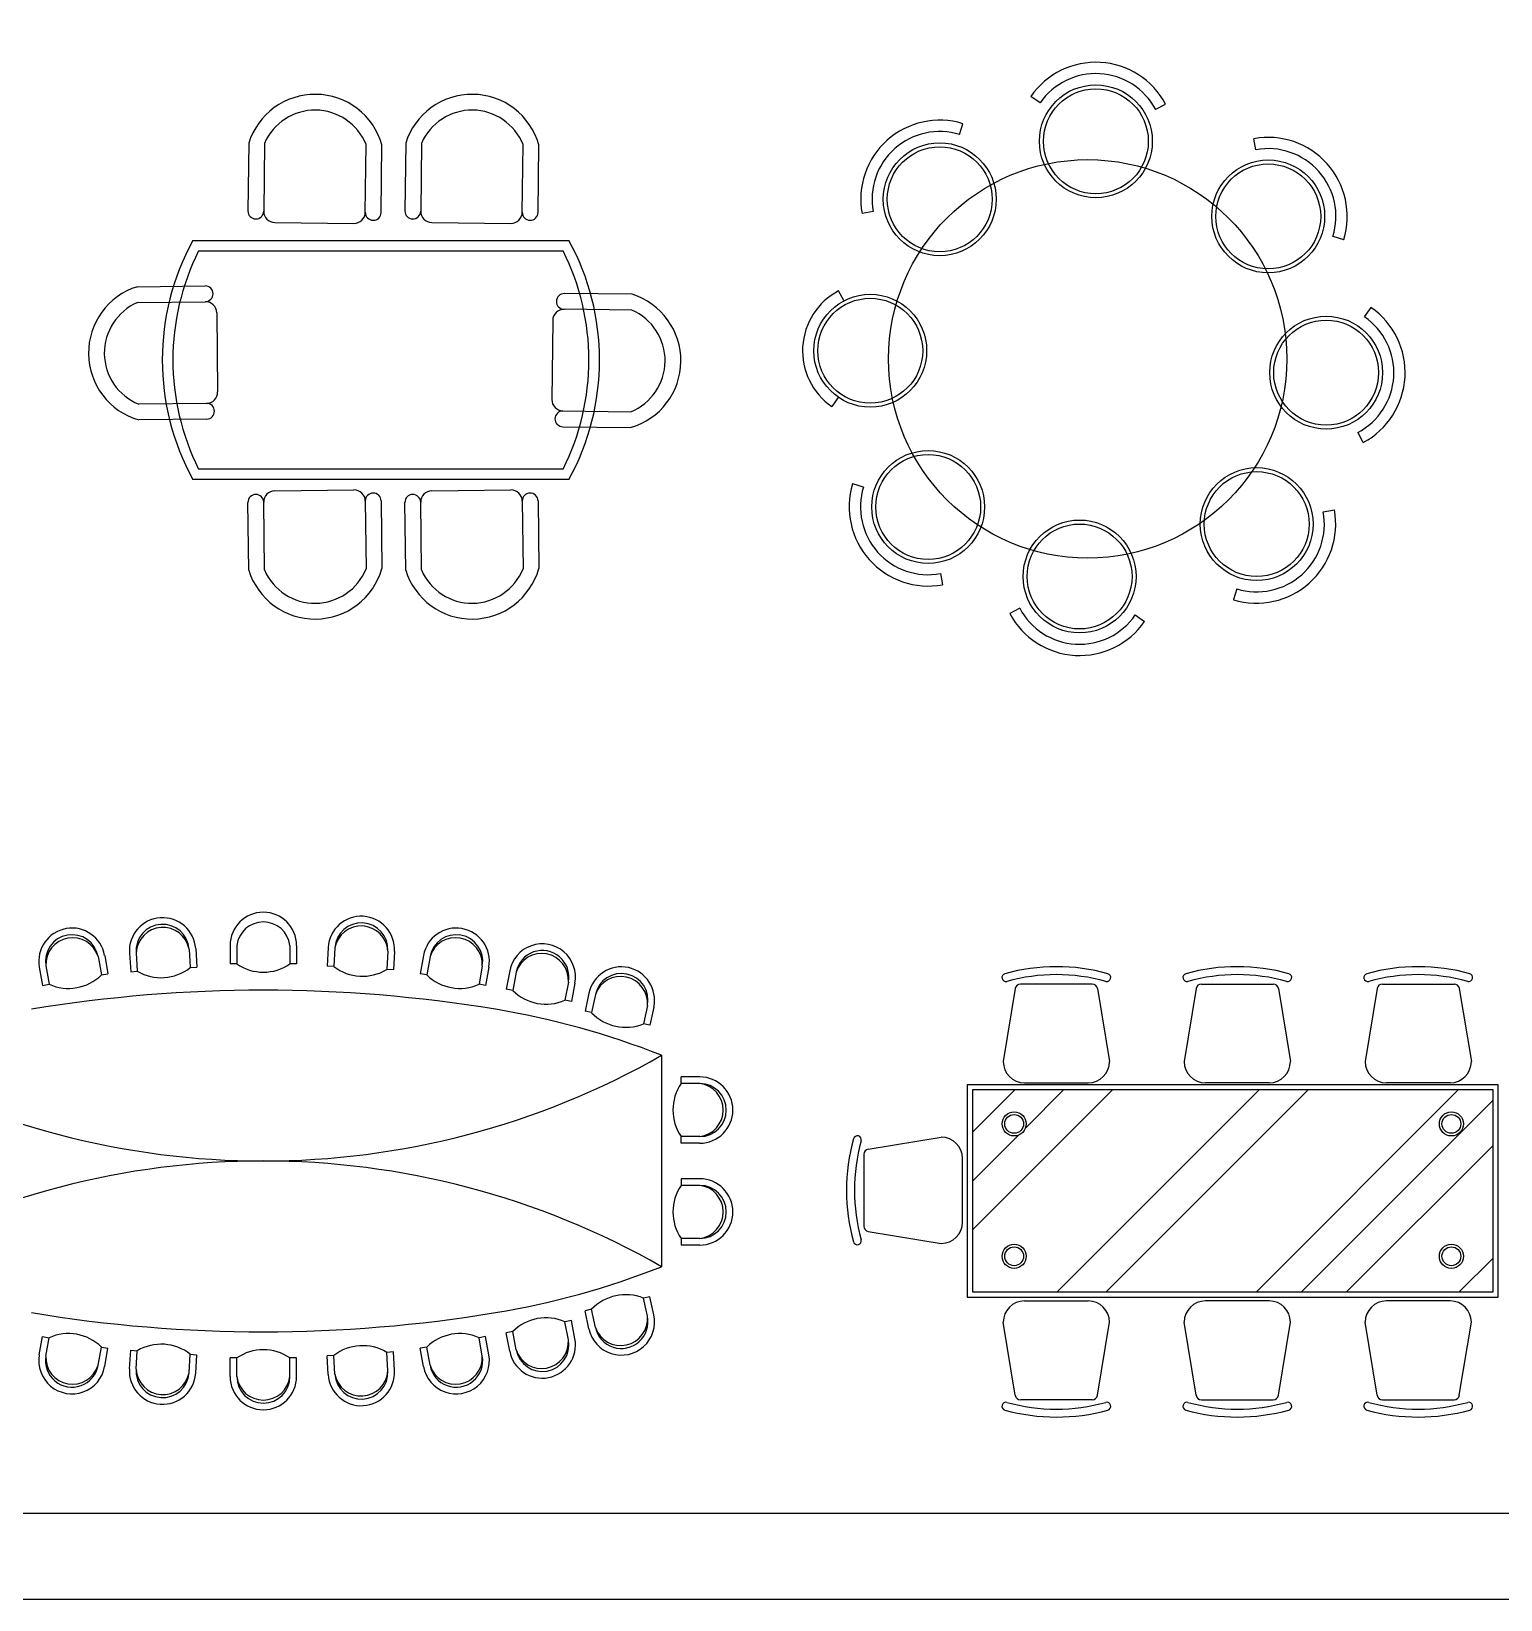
# Model space of a CAD drawing. Header units: inches. Extents: x 5.3 to 47.8, y 15.8 to 40.6.
# Drawn here: x 17.04 to 22.57, y 15.78 to 21.68 of the extents above; entities that cross this region are included whole.
import ezdxf

# ---------------------------------------------------------------- set-up
doc = ezdxf.new("R2010")
doc.units = ezdxf.units.IN
doc.header["$MEASUREMENT"] = 0
doc.layers.add('02', color=2, linetype='Continuous')
doc.layers.add('kadrbm', color=4, linetype='Continuous')

# ---------------------------------------------------------------- blocks, each defined once
blk = doc.blocks.new('kadrbm')
at = {"layer": 'kadrbm', "color": 4}
blk.add_lwpolyline([(0, 0), (0, 24.7972), (21, 24.7972), (21, 0), (0, 0)], close=True, dxfattribs=at)
blk.add_lwpolyline([(20.6631, 0.3257), (20.6631, 24.4603), (0.3369, 24.4603), (0.3369, 0.3257), (20.6631, 0.3257)], dxfattribs=at)

msp = doc.modelspace()

# ---------------------------------------------------------------- linework, layer by layer
at = {"layer": '02'}
for p, q in [((20.8366, 21.4123), (20.8016, 21.4365)), ((21.2723, 21.388), (21.3091, 21.4075)), ((20.5334, 21.2931), (20.5456, 21.3329)), ((17.856, 21.2604), (17.8531, 21.0054)), ((17.9155, 21.2597), (17.9126, 21.0047)), ((18.295, 21.0002), (18.298, 21.2552)), ((18.3545, 20.9995), (18.3575, 21.2545)), ((18.4472, 21.2604), (18.4442, 21.0054)), ((18.5067, 21.2597), (18.5037, 21.0047)), ((18.8862, 21.0002), (18.8892, 21.2552)), ((18.9457, 20.9995), (18.9486, 21.2545)), ((21.6495, 21.2357), (21.6419, 21.2775)), ((17.9546, 20.9617), (18.252, 20.9582)), ((18.5457, 20.9617), (18.8432, 20.9582)), ((20.2076, 21.0033), (20.1657, 20.9957)), ((21.9393, 20.9099), (21.9791, 20.8976)), ((17.6457, 20.8948), (19.062, 20.8948)), ((17.6673, 20.8548), (19.0404, 20.8548)), ((17.4367, 20.7202), (17.6917, 20.7232)), ((17.4374, 20.6607), (17.6924, 20.6637)), ((19.2996, 20.6916), (19.0446, 20.6946)), ((20.0969, 20.6678), (20.0775, 20.7046)), ((17.7353, 20.6217), (17.7388, 20.3242)), ((19.2989, 20.6321), (19.044, 20.6351)), ((22.0585, 20.6067), (22.0827, 20.6416)), ((19.001, 20.5931), (18.9975, 20.2956)), ((17.6968, 20.2812), (17.4418, 20.2783)), ((19.0395, 20.2526), (19.2945, 20.2496)), ((20.0756, 20.3036), (20.0519, 20.2693)), ((17.6975, 20.2217), (17.4425, 20.2188)), ((19.0388, 20.1931), (19.2938, 20.1901)), ((22.033, 20.1714), (22.0525, 20.1345)), ((19.0404, 20.034), (17.6673, 20.034)), ((19.062, 19.994), (17.6457, 19.994)), ((17.9546, 19.952), (18.252, 19.9554)), ((18.5457, 19.952), (18.8432, 19.9554)), ((20.1712, 19.9661), (20.1314, 19.9783)), ((17.856, 19.6533), (17.8531, 19.9083)), ((17.9155, 19.654), (17.9126, 19.909)), ((18.295, 19.9134), (18.298, 19.6584)), ((18.3545, 19.9141), (18.3575, 19.6591)), ((18.4472, 19.6533), (18.4442, 19.9083)), ((18.5067, 19.654), (18.5037, 19.909)), ((18.8862, 19.9134), (18.8892, 19.6584)), ((18.9457, 19.9141), (18.9486, 19.6591)), ((21.9029, 19.8726), (21.9447, 19.8803)), ((20.461, 19.6402), (20.4686, 19.5984)), ((21.5771, 19.5829), (21.5648, 19.5431)), ((20.7597, 19.5101), (20.7229, 19.4907)), ((21.195, 19.4846), (21.23, 19.4605)), ((17.2888, 18.1984, -0.1714), (17.3011, 18.1295, -0.1714)), ((17.3135, 18.2028, -0.1714), (17.3257, 18.1338, -0.1714)), ((17.4067, 18.2114, -0.1714), (17.4115, 18.1416, -0.1714)), ((17.4317, 18.2131, -0.1714), (17.4365, 18.1433, -0.1714)), ((17.6312, 18.2268, -0.1714), (17.636, 18.1569, -0.1714)), ((17.6562, 18.2285, -0.1714), (17.6609, 18.1586, -0.1714)), ((17.7861, 18.2407, -0.1714), (17.7861, 18.1707, -0.1714)), ((17.8111, 18.2407, -0.1714), (17.8111, 18.1707, -0.1714)), ((18.0111, 18.2407, -0.1714), (18.0111, 18.1707, -0.1714)), ((18.0361, 18.2407, -0.1714), (18.0361, 18.1707, -0.1714)), ((18.1554, 18.2327, -0.1714), (18.1513, 18.1629, -0.1714)), ((18.1804, 18.2313, -0.1714), (18.1763, 18.1614, -0.1714)), ((18.38, 18.2195, -0.1714), (18.3759, 18.1496, -0.1714)), ((18.405, 18.218, -0.1714), (18.4009, 18.1482, -0.1714)), ((18.5142, 18.2028, -0.1714), (18.5019, 18.1338, -0.1714)), ((18.5388, 18.1984, -0.1714), (18.5265, 18.1295, -0.1714)), ((17.0673, 18.159, -0.1714), (17.0796, 18.09, -0.1714)), ((17.0919, 18.1633, -0.1714), (17.1042, 18.0944, -0.1714)), ((17.3011, 18.1295, -0.1714), (17.3257, 18.1338, -0.1714)), ((17.4115, 18.1416, -0.1714), (17.4365, 18.1433, -0.1714)), ((17.636, 18.1569, -0.1714), (17.6609, 18.1586, -0.1714)), ((17.8111, 18.1707, -0.1714), (17.7861, 18.1707, -0.1714)), ((18.0361, 18.1707, -0.1714), (18.0111, 18.1707, -0.1714)), ((18.1763, 18.1614, -0.1714), (18.1513, 18.1629, -0.1714)), ((18.4009, 18.1482, -0.1714), (18.3759, 18.1496, -0.1714)), ((18.5265, 18.1295, -0.1714), (18.5019, 18.1338, -0.1714)), ((18.7357, 18.1633, -0.1714), (18.7234, 18.0944, -0.1714)), ((18.7603, 18.159, -0.1714), (18.7481, 18.09, -0.1714)), ((18.8388, 18.1449, -0.1714), (18.8257, 18.0762, -0.1714)), ((18.8634, 18.1403, -0.1714), (18.8503, 18.0715, -0.1714)), ((17.0796, 18.09, -0.1714), (17.1042, 18.0944, -0.1714)), ((18.7481, 18.09, -0.1714), (18.7234, 18.0944, -0.1714)), ((18.8503, 18.0715, -0.1714), (18.8257, 18.0762, -0.1714)), ((19.0598, 18.1029, -0.1714), (19.0468, 18.0342, -0.1714)), ((19.0844, 18.0983, -0.1714), (19.0713, 18.0295, -0.1714)), ((20.7428, 18.0785), (20.6976, 17.8035)), ((21.0327, 18.0953), (20.7625, 18.0953)), ((21.0524, 18.0785), (21.0976, 17.8035)), ((21.4242, 18.0785), (21.3791, 17.8035)), ((21.444, 18.0953), (21.7141, 18.0953)), ((21.7339, 18.0785), (21.7791, 17.8035)), ((22.1057, 18.0785), (22.0605, 17.8035)), ((22.1254, 18.0953), (22.3956, 18.0953)), ((22.4153, 18.0785), (22.4605, 17.8035)), ((19.0713, 18.0295, -0.1714), (19.0468, 18.0342, -0.1714)), ((19.1373, 18.0612, -0.1714), (19.1226, 17.9927, -0.1714)), ((19.1618, 18.0559, -0.1714), (19.1471, 17.9875, -0.1714)), ((19.3573, 18.0139, -0.1714), (19.3426, 17.9455, -0.1714)), ((19.3818, 18.0087, -0.1714), (19.3671, 17.9403, -0.1714)), ((19.1471, 17.9875, -0.1714), (19.1226, 17.9927, -0.1714)), ((19.3671, 17.9403, -0.1714), (19.3426, 17.9455, -0.1714)), ((19.4111, 17.827, -0.1714), (19.4111, 17.0313, -0.1714)), ((19.5544, 17.7459, -0.1714), (19.4844, 17.7459, -0.1714)), ((19.4844, 17.7209, -0.1714), (19.4844, 17.7459, -0.1714)), ((19.5544, 17.7209, -0.1714), (19.4844, 17.7209, -0.1714)), ((20.5621, 17.7164), (20.5621, 16.9164)), ((22.5621, 17.7164), (20.5621, 17.7164)), ((20.7776, 17.7235), (21.0176, 17.7235)), ((21.6991, 17.7235), (21.4591, 17.7235)), ((22.3805, 17.7235), (22.1405, 17.7235)), ((22.5621, 16.9164), (22.5621, 17.7164)), ((20.5821, 17.1694), (21.109, 17.6964)), ((20.5821, 17.6964), (20.5821, 16.9364)), ((20.5821, 17.5376), (20.7408, 17.6964)), ((22.5421, 17.6964), (20.5821, 17.6964)), ((20.781, 17.5524), (20.9249, 17.6964)), ((20.9013, 16.9364), (21.6613, 17.6964)), ((21.0854, 16.9364), (21.8454, 17.6964)), ((21.6511, 16.9364), (22.4111, 17.6964)), ((21.8208, 16.9364), (22.5421, 17.6576)), ((22.5421, 16.9364), (22.5421, 17.6964)), ((19.5544, 17.5209, -0.1714), (19.4844, 17.5209, -0.1714)), ((19.4844, 17.4959, -0.1714), (19.4844, 17.5209, -0.1714)), ((19.5544, 17.4959, -0.1714), (19.4844, 17.4959, -0.1714)), ((20.1893, 17.4737), (20.4643, 17.5189)), ((20.5821, 17.3535), (20.7551, 17.5265)), ((21.9905, 16.9364), (22.5421, 17.4879)), ((20.1725, 17.454), (20.1725, 17.1838)), ((20.5443, 17.1989), (20.5443, 17.4389)), ((19.5544, 17.3624, -0.1714), (19.4844, 17.3624, -0.1714)), ((19.4844, 17.3624, -0.1714), (19.4844, 17.3374, -0.1714)), ((19.5544, 17.3374, -0.1714), (19.4844, 17.3374, -0.1714)), ((19.4844, 17.1374, -0.1714), (19.4844, 17.1124, -0.1714)), ((19.5544, 17.1374, -0.1714), (19.4844, 17.1374, -0.1714)), ((20.1893, 17.1641), (20.4643, 17.1189)), ((19.5544, 17.1124, -0.1714), (19.4844, 17.1124, -0.1714)), ((22.4148, 16.9364), (22.5421, 17.0636)), ((19.3671, 16.9181, -0.1714), (19.3426, 16.9128, -0.1714)), ((19.3573, 16.8444, -0.1714), (19.3426, 16.9128, -0.1714)), ((19.3818, 16.8496, -0.1714), (19.3671, 16.9181, -0.1714)), ((20.5621, 16.9164), (22.5621, 16.9164)), ((20.5821, 16.9364), (22.5421, 16.9364)), ((20.7776, 16.9022), (21.0176, 16.9022)), ((21.6991, 16.9022), (21.4591, 16.9022)), ((22.3805, 16.9022), (22.1405, 16.9022)), ((19.0713, 16.8288, -0.1714), (19.0468, 16.8242, -0.1714)), ((19.0844, 16.7601, -0.1714), (19.0713, 16.8288, -0.1714)), ((19.1471, 16.8708, -0.1714), (19.1226, 16.8656, -0.1714)), ((19.1373, 16.7971, -0.1714), (19.1226, 16.8656, -0.1714)), ((19.1618, 16.8024, -0.1714), (19.1471, 16.8708, -0.1714)), ((17.0673, 16.6994, -0.1714), (17.0796, 16.7683, -0.1714)), ((17.0796, 16.7683, -0.1714), (17.1042, 16.7639, -0.1714)), ((18.7481, 16.7683, -0.1714), (18.7234, 16.7639, -0.1714)), ((18.7603, 16.6994, -0.1714), (18.7481, 16.7683, -0.1714)), ((18.8503, 16.7868, -0.1714), (18.8257, 16.7822, -0.1714)), ((18.8388, 16.7134, -0.1714), (18.8257, 16.7822, -0.1714)), ((18.8634, 16.7181, -0.1714), (18.8503, 16.7868, -0.1714)), ((19.0598, 16.7554, -0.1714), (19.0468, 16.8242, -0.1714)), ((20.7428, 16.5472), (20.6976, 16.8222)), ((21.0524, 16.5472), (21.0976, 16.8222)), ((21.4242, 16.5472), (21.3791, 16.8222)), ((21.7339, 16.5472), (21.7791, 16.8222)), ((22.1057, 16.5472), (22.0605, 16.8222)), ((22.4153, 16.5472), (22.4605, 16.8222)), ((17.0919, 16.695, -0.1714), (17.1042, 16.7639, -0.1714)), ((17.2888, 16.66, -0.1714), (17.3011, 16.7289, -0.1714)), ((17.3011, 16.7289, -0.1714), (17.3257, 16.7245, -0.1714)), ((17.3135, 16.6556, -0.1714), (17.3257, 16.7245, -0.1714)), ((17.4067, 16.6469, -0.1714), (17.4115, 16.7167, -0.1714)), ((17.4115, 16.7167, -0.1714), (17.4365, 16.715, -0.1714)), ((17.4317, 16.6452, -0.1714), (17.4365, 16.715, -0.1714)), ((18.4009, 16.7102, -0.1714), (18.3759, 16.7087, -0.1714)), ((18.38, 16.6388, -0.1714), (18.3759, 16.7087, -0.1714)), ((18.405, 16.6403, -0.1714), (18.4009, 16.7102, -0.1714)), ((18.5265, 16.7289, -0.1714), (18.5019, 16.7245, -0.1714)), ((18.5142, 16.6556, -0.1714), (18.5019, 16.7245, -0.1714)), ((18.5388, 16.66, -0.1714), (18.5265, 16.7289, -0.1714)), ((18.7357, 16.695, -0.1714), (18.7234, 16.7639, -0.1714)), ((17.6312, 16.6316, -0.1714), (17.636, 16.7014, -0.1714)), ((17.636, 16.7014, -0.1714), (17.6609, 16.6997, -0.1714)), ((17.6562, 16.6299, -0.1714), (17.6609, 16.6997, -0.1714)), ((17.8111, 16.6876, -0.1714), (17.7861, 16.6876, -0.1714)), ((17.7861, 16.6176, -0.1714), (17.7861, 16.6876, -0.1714)), ((17.8111, 16.6176, -0.1714), (17.8111, 16.6876, -0.1714)), ((18.0111, 16.6176, -0.1714), (18.0111, 16.6876, -0.1714)), ((18.0361, 16.6876, -0.1714), (18.0111, 16.6876, -0.1714)), ((18.0361, 16.6176, -0.1714), (18.0361, 16.6876, -0.1714)), ((18.1763, 16.6969, -0.1714), (18.1513, 16.6955, -0.1714)), ((18.1554, 16.6256, -0.1714), (18.1513, 16.6955, -0.1714)), ((18.1804, 16.627, -0.1714), (18.1763, 16.6969, -0.1714)), ((21.0327, 16.5304), (20.7625, 16.5304)), ((21.444, 16.5304), (21.7141, 16.5304)), ((22.1254, 16.5304), (22.3956, 16.5304))]:
    msp.add_line(p, q, dxfattribs=at)
for centre, radius in [((21.0465, 21.2676), 0.2125), ((21.0465, 21.2676), 0.1975), ((20.4584, 21.0494), 0.2125), ((20.4584, 21.0494), 0.1975), ((21.0158, 20.4485), 0.75), ((21.6956, 20.9849), 0.2125), ((21.6956, 20.9849), 0.1975), ((20.1967, 20.4792), 0.2125), ((20.1967, 20.4792), 0.1975), ((21.9137, 20.3967), 0.2125), ((21.9137, 20.3967), 0.1975), ((20.4149, 19.891), 0.2125), ((20.4149, 19.891), 0.1975), ((21.6521, 19.8266), 0.2125), ((21.6521, 19.8266), 0.1975), ((20.9851, 19.6294), 0.2125), ((20.9851, 19.6294), 0.1975), ((20.7387, 17.5688), 0.0454), ((20.7387, 17.5688), 0.0354), ((22.3854, 17.5688), 0.0454), ((22.3854, 17.5688), 0.0354), ((20.7387, 17.0703), 0.0454), ((20.7387, 17.0703), 0.0354), ((22.3854, 17.0703), 0.0454), ((22.3854, 17.0703), 0.0354)]:
    msp.add_circle(centre, radius, dxfattribs=at)
for centre, radius, start, end in [((21.0465, 21.2676), 0.2975, 28.05129, 145.40444), ((21.0465, 21.2676), 0.255, 27.88712, 145.40444), ((18.1059, 21.1828), 0.2616, 15.90284, 162.75965), ((18.697, 21.1828), 0.2616, 15.90284, 162.75965), ((18.1058, 21.1778), 0.2072, 21.95111, 156.71138), ((18.697, 21.1778), 0.2072, 21.95111, 156.71138), ((20.4584, 21.0494), 0.2975, 73.05129, 190.40444), ((20.5448, 21.3331), 0.00085, 342.88712, 73.05129), ((20.4584, 21.0494), 0.255, 72.88712, 190.40444), ((21.6956, 20.9849), 0.2975, 343.05129, 100.40444), ((21.6956, 20.9849), 0.255, 342.88712, 100.40444), ((17.8828, 21.005), 0.0297, 179.33125, 359.33125), ((17.9551, 21.0042), 0.0425, 179.33125, 269.33125), ((18.2525, 21.0007), 0.0425, 269.33125, 359.33125), ((18.3248, 20.9999), 0.0297, 179.33125, 359.33125), ((18.474, 21.005), 0.0297, 179.33125, 359.33125), ((18.5462, 21.0042), 0.0425, 179.33125, 269.33125), ((18.8437, 21.0007), 0.0425, 269.33125, 359.33125), ((18.9159, 20.9999), 0.0297, 179.33125, 359.33125), ((18.4684, 20.4444), 0.9379, 151.30058, 208.69942), ((18.4885, 20.4444), 0.9181, 153.4458, 206.5542), ((18.2191, 20.4444), 0.9181, 333.4458, 26.5542), ((18.2393, 20.4444), 0.9379, 331.30058, 28.69942), ((21.9793, 20.8984), 0.00085, 252.88712, 343.05129), ((17.692, 20.6935), 0.0297, 270.66875, 90.66875), ((17.5142, 20.4704), 0.2616, 107.24034, 254.09716), ((17.6929, 20.6212), 0.0425, 0.66875, 90.66875), ((19.0443, 20.6648), 0.0297, 89.33125, 269.33125), ((19.2221, 20.4417), 0.2616, 285.90284, 72.75966), ((20.1967, 20.4792), 0.255, 117.88712, 235.40444), ((17.5193, 20.4704), 0.2072, 113.28862, 248.04889), ((19.0435, 20.5926), 0.0425, 89.33125, 179.33125), ((19.217, 20.4418), 0.2072, 291.95111, 66.71138), ((21.9137, 20.3967), 0.255, 297.88712, 55.40444), ((21.9137, 20.3967), 0.2975, 298.05129, 55.40444), ((17.6963, 20.3237), 0.0425, 270.66875, 0.66875), ((17.6972, 20.2515), 0.0297, 270.66875, 90.66875), ((19.04, 20.2951), 0.0425, 179.33125, 269.33125), ((19.0391, 20.2229), 0.0297, 89.33125, 269.33125), ((22.0533, 20.1349), 0.00085, 207.88712, 298.05129), ((18.2525, 19.9129), 0.0425, 0.66875, 90.66875), ((18.8437, 19.9129), 0.0425, 0.66875, 90.66875), ((20.4149, 19.891), 0.2975, 163.05129, 280.40444), ((20.1311, 19.9775), 0.00085, 72.88712, 163.05129), ((20.4149, 19.891), 0.255, 162.88712, 280.40444), ((17.8828, 19.9086), 0.0297, 0.66875, 180.66875), ((17.9551, 19.9095), 0.0425, 90.66875, 180.66875), ((18.3248, 19.9138), 0.0297, 0.66875, 180.66875), ((18.474, 19.9086), 0.0297, 0.66875, 180.66875), ((18.5462, 19.9095), 0.0425, 90.66875, 180.66875), ((18.9159, 19.9138), 0.0297, 0.66875, 180.66875), ((21.6521, 19.8266), 0.2975, 253.05129, 10.40444), ((21.6521, 19.8266), 0.255, 252.88712, 10.40444), ((18.1059, 19.7308), 0.2616, 197.24035, 344.09716), ((18.697, 19.7308), 0.2616, 197.24035, 344.09716), ((18.1058, 19.7359), 0.2072, 203.28862, 338.04889), ((18.697, 19.7359), 0.2072, 203.28862, 338.04889), ((21.5656, 19.5428), 0.00085, 162.88712, 253.05129), ((20.7233, 19.4899), 0.00085, 117.88712, 208.05129), ((20.9851, 19.6294), 0.2975, 208.05129, 325.40444), ((20.9851, 19.6294), 0.255, 207.88712, 325.40444), ((17.9111, 18.2407, -0.1714), 0.125, 0, 180), ((17.1904, 18.1809, -0.1714), 0.125, 10.08714, 190.08714), ((17.5315, 18.2199, -0.1714), 0.125, 3.90769, 183.90769), ((17.5315, 18.2199, -0.1714), 0.1, 3.90769, 183.90769), ((17.5323, 18.2078, -0.1714), 0.1007, 10.85118, 176.9642), ((17.9111, 18.2285, -0.1714), 0.1007, 6.94349, 173.05651), ((18.2802, 18.2254, -0.1714), 0.125, 356.62829, 176.62829), ((18.2802, 18.2254, -0.1714), 0.1, 356.62829, 176.62829), ((18.2795, 18.2132, -0.1714), 0.1007, 3.57178, 169.68479), ((18.6373, 18.1809, -0.1714), 0.125, 349.91286, 169.91286), ((17.1904, 18.1809, -0.1714), 0.1, 10.08714, 190.08714), ((17.1925, 18.1689, -0.1714), 0.1007, 17.03064, 183.14365), ((18.6373, 18.1809, -0.1714), 0.1, 349.91286, 169.91286), ((18.6351, 18.1689, -0.1714), 0.1007, 356.85635, 162.96936), ((18.9616, 18.1216, -0.1714), 0.125, 349.24161, 169.24161), ((18.9616, 18.1216, -0.1714), 0.1, 349.24161, 169.24161), ((18.9593, 18.1096, -0.1714), 0.1007, 356.1851, 162.29812), ((17.1769, 18.2567, -0.1714), 0.1778, 245.86046, 314.31383), ((17.5262, 18.2968, -0.1714), 0.1778, 239.681, 308.13438), ((17.9111, 18.3177, -0.1714), 0.1778, 235.77331, 304.22669), ((18.2847, 18.3023, -0.1714), 0.1778, 232.4016, 300.85497), ((18.6507, 18.2567, -0.1714), 0.1778, 225.68617, 294.13954), ((19.2595, 18.0349, -0.1714), 0.125, 347.8788, 167.8788), ((19.2595, 18.0349, -0.1714), 0.1, 347.8788, 167.8788), ((20.7076, 18.1197), 0.015, 105.49005, 284.28424), ((20.8976, 17.4363), 0.7243, 74.47014, 105.57697), ((20.8976, 17.4367), 0.6939, 74.43245, 105.56755), ((21.0875, 18.1197), 0.015, 255.71576, 74.50995), ((21.3891, 18.1197), 0.015, 105.49005, 284.28424), ((21.579, 17.4363), 0.7243, 74.42303, 105.52986), ((21.5791, 17.4367), 0.6939, 74.43245, 105.56755), ((21.769, 18.1197), 0.015, 255.71576, 74.50995), ((22.0706, 18.1197), 0.015, 105.49005, 284.28424), ((22.2605, 17.4363), 0.7243, 74.42303, 105.52986), ((22.2605, 17.4367), 0.6939, 74.43245, 105.56755), ((22.4504, 18.1197), 0.015, 255.71576, 74.50995), ((17.9111, 12.7265, -0.1714), 5.3455, 80.59239, 99.4076), ((18.976, 18.1972, -0.1714), 0.1778, 225.01492, 293.4683), ((19.257, 18.023, -0.1714), 0.1007, 354.8223, 160.93531), ((20.7625, 18.0753), 0.02, 90, 170.67171), ((21.0327, 18.0753), 0.02, 9.32829, 90), ((21.444, 18.0753), 0.02, 90, 170.67171), ((21.7141, 18.0753), 0.02, 9.32829, 90), ((22.1254, 18.0753), 0.02, 90, 170.67171), ((22.3956, 18.0753), 0.02, 9.32829, 90), ((18.2806, 14.9566, -0.1714), 3.085, 68.50289, 80.59239), ((19.2757, 18.1102, -0.1714), 0.1778, 223.65211, 292.10549), ((17.9111, 20.4558, -0.1714), 3.0266, 240.29053, 299.70947), ((20.7776, 17.8035), 0.08, 180, 270), ((21.0176, 17.8035), 0.08, 270, 0), ((21.4591, 17.8035), 0.08, 180, 270), ((21.6991, 17.8035), 0.08, 270, 0), ((22.1405, 17.8035), 0.08, 180, 270), ((22.3805, 17.8035), 0.08, 270, 0), ((19.6314, 17.6209, -0.1714), 0.1778, 145.77331, 214.22669), ((19.5544, 17.6209, -0.1714), 0.125, 270, 90), ((19.5422, 17.6209, -0.1714), 0.1007, 276.94349, 83.05651), ((19.5544, 17.6209, -0.1714), 0.1, 270, 90), ((20.8315, 17.3189), 0.7243, 164.47014, 195.57697), ((20.1481, 17.5089), 0.015, 345.71576, 164.50995), ((20.8311, 17.3189), 0.6939, 164.43245, 195.56755), ((20.4643, 17.4389), 0.08, 0, 90), ((17.9111, 14.4025, -0.1714), 3.0266, 60.29053, 119.70947), ((20.1925, 17.454), 0.02, 99.32829, 180), ((19.5544, 17.2374, -0.1714), 0.125, 270, 90), ((19.6314, 17.2374, -0.1714), 0.1778, 145.77331, 214.22669), ((19.5422, 17.2374, -0.1714), 0.1007, 276.94349, 83.05651), ((19.5544, 17.2374, -0.1714), 0.1, 270, 90), ((20.1925, 17.1838), 0.02, 180, 260.67171), ((20.4643, 17.1989), 0.08, 270, 0), ((20.1481, 17.129), 0.015, 195.49005, 14.28424), ((18.2806, 19.9017, -0.1714), 3.085, 279.40761, 291.49711), ((19.2757, 16.7481, -0.1714), 0.1778, 67.89451, 136.34789), ((20.7776, 16.8222), 0.08, 90, 180), ((21.0176, 16.8222), 0.08, 0, 90), ((21.4591, 16.8222), 0.08, 90, 180), ((21.6991, 16.8222), 0.08, 0, 90), ((22.1405, 16.8222), 0.08, 90, 180), ((22.3805, 16.8222), 0.08, 0, 90), ((17.9111, 22.1318, -0.1714), 5.3455, 260.59239, 279.40762), ((18.976, 16.6611, -0.1714), 0.1778, 66.5317, 134.98508), ((19.2595, 16.8234, -0.1714), 0.125, 192.1212, 12.1212), ((19.257, 16.8353, -0.1714), 0.1007, 199.06469, 5.1777), ((19.2595, 16.8234, -0.1714), 0.1, 192.1212, 12.1212), ((17.1769, 16.6017, -0.1714), 0.1778, 45.68617, 114.13954), ((18.6507, 16.6017, -0.1714), 0.1778, 65.86046, 134.31383), ((17.5262, 16.5616, -0.1714), 0.1778, 51.86562, 120.319), ((17.9111, 16.5406, -0.1714), 0.1778, 55.77331, 124.22669), ((18.2847, 16.5561, -0.1714), 0.1778, 59.14503, 127.5984), ((18.9616, 16.7367, -0.1714), 0.125, 190.75839, 10.75839), ((18.9593, 16.7487, -0.1714), 0.1007, 197.70188, 3.8149), ((18.9616, 16.7367, -0.1714), 0.1, 190.75839, 10.75839), ((17.1904, 16.6775, -0.1714), 0.125, 169.91286, 349.91286), ((17.1904, 16.6775, -0.1714), 0.1, 169.91286, 349.91286), ((17.1925, 16.6895, -0.1714), 0.1007, 176.85635, 342.96936), ((18.6373, 16.6775, -0.1714), 0.125, 190.08714, 10.08714), ((18.6351, 16.6895, -0.1714), 0.1007, 197.03064, 3.14365), ((18.6373, 16.6775, -0.1714), 0.1, 190.08714, 10.08714), ((17.5315, 16.6384, -0.1714), 0.125, 176.09231, 356.09231), ((17.5315, 16.6384, -0.1714), 0.1, 176.09231, 356.09231), ((17.5323, 16.6505, -0.1714), 0.1007, 183.0358, 349.14882), ((17.9111, 16.6176, -0.1714), 0.125, 180, 0), ((17.9111, 16.6298, -0.1714), 0.1007, 186.94349, 353.05651), ((17.9111, 16.6176, -0.1714), 0.1, 180, 0), ((18.2802, 16.6329, -0.1714), 0.125, 183.37171, 3.37171), ((18.2795, 16.6451, -0.1714), 0.1007, 190.31521, 356.42822), ((18.2802, 16.6329, -0.1714), 0.1, 183.37171, 3.37171), ((20.7625, 16.5504), 0.02, 189.32829, 270), ((21.0327, 16.5504), 0.02, 270, 350.67171), ((21.444, 16.5504), 0.02, 189.32829, 270), ((21.7141, 16.5504), 0.02, 270, 350.67171), ((22.1254, 16.5504), 0.02, 189.32829, 270), ((22.3956, 16.5504), 0.02, 270, 350.67171), ((20.7076, 16.506), 0.015, 75.71576, 254.50995), ((20.8976, 17.1894), 0.7243, 254.42303, 285.52986), ((20.8976, 17.189), 0.6939, 254.43245, 285.56755), ((21.0875, 16.506), 0.015, 285.49005, 104.28424), ((21.3891, 16.506), 0.015, 75.71576, 254.50995), ((21.579, 17.1894), 0.7243, 254.47014, 285.57697), ((21.5791, 17.189), 0.6939, 254.43245, 285.56755), ((21.769, 16.506), 0.015, 285.49005, 104.28424), ((22.0706, 16.506), 0.015, 75.71576, 254.50995), ((22.2605, 17.1894), 0.7243, 254.47014, 285.57697), ((22.2605, 17.189), 0.6939, 254.43245, 285.56755), ((22.4504, 16.506), 0.015, 285.49005, 104.28424)]:
    msp.add_arc(centre, radius, start, end, dxfattribs=at)

# ---------------------------------------------------------------- block references
at = {"layer": 'kadrbm'}
msp.add_blockref('kadrbm', (5.3081, 15.7779), dxfattribs=at)

doc.saveas('drawing.dxf')
